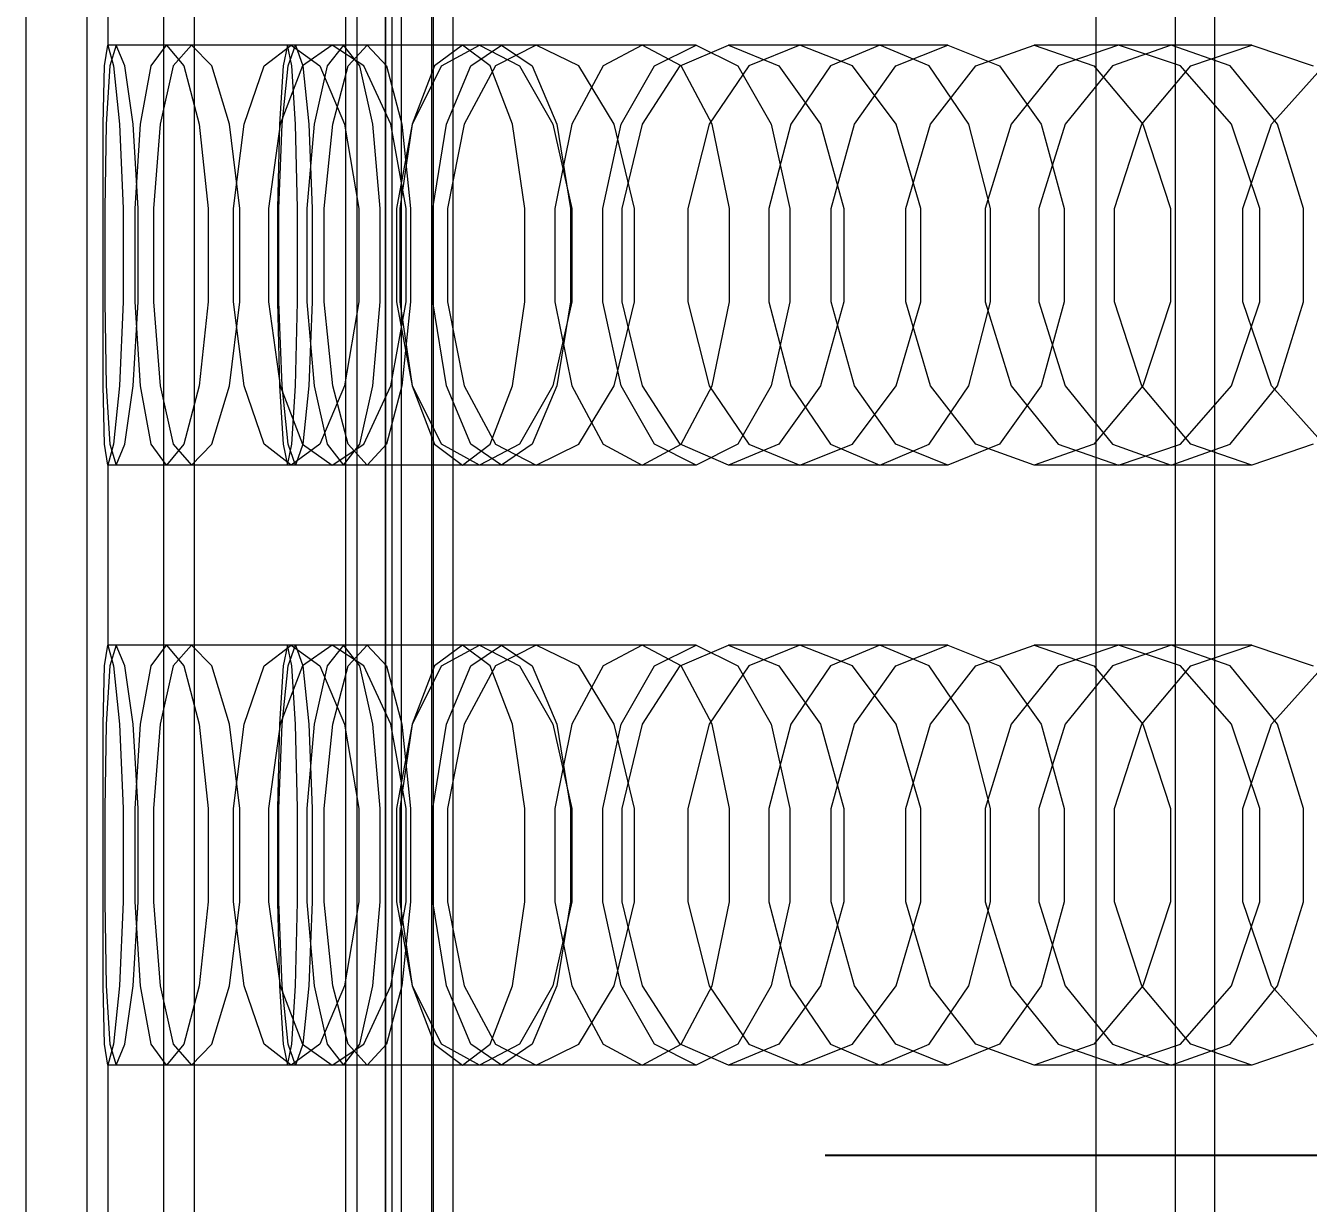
# Model space of a CAD drawing. Header units: millimetres. Extents: x -191664 to 191490, y -197311 to 10263.
# Drawn here: x 25728.2 to 25856.5, y -17984.8 to -17867.1 of the extents above; entities that cross this region are included whole.
import ezdxf

# ---------------------------------------------------------------- set-up
doc = ezdxf.new("R2010")
doc.units = ezdxf.units.MM
for name, color, linetype, lineweight in [('COTAS_USUARIO', 1, 'Continuous', 0), ('superior_briquetadora', 7, 'Continuous', 0), ('superior_C05', 7, 'Continuous', 0)]:
    doc.layers.add(name, color=color, linetype=linetype, lineweight=lineweight)
doc.dimstyles.new('PLANTA_100', dxfattribs={"dimtxt": 250, "dimasz": 150, "dimexe": 150, "dimexo": 80, "dimgap": 100, "dimtad": 1, "dimtih": 1, "dimtoh": 1, "dimdec": 1, "dimdsep": 46, "dimcen": 0.09, "dimclrd": 1, "dimclre": 1, "dimclrt": 1, "dimadec": 0, "dimazin": 0, "dimtfac": 1, "dimtdec": 4, "dimtofl": 0, "dimtmove": 0, "dimatfit": 3, "dimfxl": 1, "dimtolj": 1, "dimtzin": 0, "dimarcsym": 0})

# ---------------------------------------------------------------- blocks, each defined once
blk = doc.blocks.new('*D103')
at = {"layer": 'COTAS_USUARIO', "color": 1, "lineweight": -2, "transparency": 16777216}
for p, q in [((26928.19, -17830), (26928.19, -17680)), ((25808.19, -17980), (27078.19, -17980)), ((25808.19, -18000), (27078.19, -18000)), ((26928.19, -18150), (26928.19, -18300))]:
    blk.add_line(p, q, dxfattribs=at)
at = {"layer": 'COTAS_USUARIO', "color": 1, "transparency": 16777216}
for points in [[(26903.19, -17830), (26953.19, -17830), (26928.19, -17980)], [(26903.19, -18150), (26953.19, -18150), (26928.19, -18000)]]:
    blk.add_solid(points, dxfattribs=at)
at = {"layer": 'Defpoints', "color": 0, "transparency": 16777216}
for p in [(25728.19, -17980), (25728.19, -18000), (26928.19, -18000)]:
    blk.add_point(p, dxfattribs=at)

msp = doc.modelspace()

# ---------------------------------------------------------------- linework, layer by layer
at = {"layer": 'superior_briquetadora', "color": 254, "true_color": 0xd5dbd6}
for p, q in [((25728.19, -17800), (25728.19, -18160)), ((25734.31, -17800), (25734.31, -18160)), ((25764.83, -17800), (25764.83, -18160)), ((25770.96, -18160), (25770.96, -17800))]:
    msp.add_line(p, q, dxfattribs=at)
at = {"layer": 'superior_briquetadora', "color": 250, "true_color": 0x30373b}
for p, q in [((25741.98, -17800), (25741.98, -18160)), ((25761.32, -17800), (25761.32, -18160)), ((25768.98, -18160), (25768.98, -17800))]:
    msp.add_line(p, q, dxfattribs=at)
at = {"layer": 'superior_briquetadora', "color": 252, "true_color": 0x77858c}
for p, q in [((25745.04, -17800), (25745.04, -18160)), ((25765.76, -17800), (25765.76, -18160)), ((25768.83, -18160), (25768.83, -17800))]:
    msp.add_line(p, q, dxfattribs=at)
at = {"layer": 'superior_briquetadora', "color": 8, "true_color": 0x6f7d84}
for p, q in [((25760.19, -17800), (25760.19, -18160)), ((25764.19, -18160), (25764.19, -17800)), ((25843.19, -17800), (25843.19, -18160)), ((25847.19, -18160), (25847.19, -17800))]:
    msp.add_line(p, q, dxfattribs=at)
at = {"layer": 'superior_briquetadora', "color": 9, "true_color": 0xb9c3c2}
for p, q in [((25835.29, -18160), (25835.29, -17800)), ((25736.41, -17851), (25736.41, -17869)), ((25736.07, -17871.08), (25736.41, -17869)), ((25754.39, -17869), (25736.41, -17869)), ((25736.41, -17869), (25736.96, -17871.08)), ((25737.25, -17869), (25736.61, -17871.08)), ((25755.19, -17869), (25737.25, -17869)), ((25738.1, -17871.08), (25737.25, -17869)), ((25740.75, -17871.08), (25742.27, -17869)), ((25759.98, -17869), (25742.27, -17869)), ((25742.27, -17869), (25744.01, -17871.08)), ((25744.78, -17869), (25742.96, -17871.08)), ((25762.37, -17869), (25744.78, -17869)), ((25746.8, -17871.08), (25744.78, -17869)), ((25752.05, -17871.08), (25754.74, -17869)), ((25754.39, -17869), (25753.94, -17871.08)), ((25754.83, -17871.08), (25754.39, -17869)), ((25754.44, -17871.08), (25755.19, -17869)), ((25771.88, -17869), (25754.74, -17869)), ((25754.74, -17869), (25757.63, -17871.08)), ((25755.19, -17869), (25755.93, -17871.08)), ((25758.87, -17869), (25755.9, -17871.08)), ((25759.98, -17869), (25758.35, -17871.08)), ((25775.81, -17869), (25758.87, -17869)), ((25762.04, -17871.08), (25758.87, -17869)), ((25761.61, -17871.08), (25759.98, -17869)), ((25760.45, -17871.08), (25762.37, -17869)), ((25762.37, -17869), (25764.29, -17871.08)), ((25771.88, -17869), (25769.09, -17871.08)), ((25769.8, -17871.08), (25773.6, -17869)), ((25774.66, -17871.08), (25771.88, -17869)), ((25772.74, -17871.08), (25775.81, -17869)), ((25789.87, -17869), (25773.6, -17869)), ((25773.6, -17869), (25777.59, -17871.08)), ((25779.27, -17869), (25775.2, -17871.08)), ((25775.81, -17869), (25778.88, -17871.08)), ((25795.29, -17869), (25779.27, -17869)), ((25783.53, -17871.08), (25779.27, -17869)), ((25789.87, -17869), (25785.97, -17871.08)), ((25793.76, -17871.08), (25789.87, -17869)), ((25791.12, -17871.08), (25795.29, -17869)), ((25793.67, -17871.08), (25798.52, -17869)), ((25795.29, -17869), (25799.45, -17871.08)), ((25813.65, -17869), (25798.52, -17869)), ((25798.52, -17869), (25803.55, -17871.08)), ((25805.65, -17869), (25800.55, -17871.08)), ((25820.45, -17869), (25805.65, -17869)), ((25810.92, -17871.08), (25805.65, -17869)), ((25813.65, -17869), (25808.71, -17871.08)), ((25818.59, -17871.08), (25813.65, -17869)), ((25815.27, -17871.08), (25820.45, -17869)), ((25820.45, -17869), (25825.64, -17871.08)), ((25823.27, -17871.08), (25829.09, -17869)), ((25842.81, -17869), (25829.09, -17869)), ((25829.09, -17869), (25835.06, -17871.08)), ((25837.55, -17869), (25831.51, -17871.08)), ((25842.81, -17869), (25836.92, -17871.08)), ((25850.89, -17869), (25837.55, -17869)), ((25843.75, -17871.08), (25837.55, -17869)), ((25848.71, -17871.08), (25842.81, -17869)), ((25844.77, -17871.08), (25850.89, -17869)), ((25850.89, -17869), (25857, -17871.08)), ((25735.95, -17876.91), (25736.07, -17871.08)), ((25736.61, -17871.08), (25736.25, -17876.91)), ((25736.96, -17871.08), (25737.56, -17876.91)), ((25738.93, -17876.91), (25738.1, -17871.08)), ((25739.67, -17876.91), (25740.75, -17871.08)), ((25742.96, -17871.08), (25741.65, -17876.91)), ((25744.01, -17871.08), (25745.55, -17876.91)), ((25748.58, -17876.91), (25746.8, -17871.08)), ((25750.04, -17876.91), (25752.05, -17871.08)), ((25753.94, -17871.08), (25753.58, -17876.91)), ((25755.9, -17871.08), (25753.66, -17876.91)), ((25753.85, -17876.91), (25754.44, -17871.08)), ((25755.19, -17876.91), (25754.83, -17871.08)), ((25755.93, -17871.08), (25756.53, -17876.91)), ((25758.35, -17871.08), (25757.04, -17876.91)), ((25757.63, -17871.08), (25760.09, -17876.91)), ((25758.91, -17876.91), (25760.45, -17871.08)), ((25762.92, -17876.91), (25761.61, -17871.08)), ((25764.72, -17876.91), (25762.04, -17871.08)), ((25764.29, -17871.08), (25765.84, -17876.91)), ((25769.09, -17871.08), (25766.85, -17876.91)), ((25766.89, -17876.91), (25769.8, -17871.08)), ((25770.28, -17876.91), (25772.74, -17871.08)), ((25775.2, -17871.08), (25772.08, -17876.91)), ((25776.9, -17876.91), (25774.66, -17871.08)), ((25777.59, -17871.08), (25780.93, -17876.91)), ((25778.88, -17871.08), (25781.34, -17876.91)), ((25785.97, -17871.08), (25782.85, -17876.91)), ((25787.08, -17876.91), (25783.53, -17871.08)), ((25787.78, -17876.91), (25791.12, -17871.08)), ((25789.91, -17876.91), (25793.67, -17871.08)), ((25796.89, -17876.91), (25793.76, -17871.08)), ((25800.55, -17871.08), (25796.59, -17876.91)), ((25799.45, -17871.08), (25802.79, -17876.91)), ((25803.55, -17871.08), (25807.71, -17876.91)), ((25808.71, -17871.08), (25804.75, -17876.91)), ((25815.28, -17876.91), (25810.92, -17871.08)), ((25811.11, -17876.91), (25815.27, -17871.08)), ((25822.55, -17876.91), (25818.59, -17871.08)), ((25818.73, -17876.91), (25823.27, -17871.08)), ((25825.64, -17871.08), (25829.8, -17876.91)), ((25831.51, -17871.08), (25826.78, -17876.91)), ((25836.92, -17871.08), (25832.19, -17876.91)), ((25835.06, -17871.08), (25839.97, -17876.91)), ((25839.86, -17876.91), (25844.77, -17871.08)), ((25848.83, -17876.91), (25843.75, -17871.08)), ((25853.43, -17876.91), (25848.71, -17871.08)), ((25852.83, -17876.91), (25858.09, -17871.08)), ((25735.94, -17885.33), (25735.95, -17876.91)), ((25736.25, -17876.91), (25736.11, -17885.33)), ((25737.56, -17876.91), (25737.95, -17885.33)), ((25739.45, -17885.33), (25738.93, -17876.91)), ((25739.13, -17885.33), (25739.67, -17876.91)), ((25741.65, -17876.91), (25740.98, -17885.33)), ((25745.55, -17876.91), (25746.46, -17885.33)), ((25749.62, -17885.33), (25748.58, -17876.91)), ((25748.99, -17885.33), (25750.04, -17876.91)), ((25753.66, -17876.91), (25752.47, -17885.33)), ((25753.58, -17876.91), (25753.38, -17885.33)), ((25753.52, -17885.33), (25753.85, -17876.91)), ((25755.39, -17885.33), (25755.19, -17876.91)), ((25757.04, -17876.91), (25756.32, -17885.33)), ((25756.53, -17876.91), (25756.86, -17885.33)), ((25758.05, -17885.33), (25758.91, -17876.91)), ((25760.09, -17876.91), (25761.51, -17885.33)), ((25763.65, -17885.33), (25762.92, -17876.91)), ((25766.27, -17885.33), (25764.72, -17876.91)), ((25765.33, -17885.33), (25766.89, -17876.91)), ((25766.85, -17876.91), (25765.61, -17885.33)), ((25765.84, -17876.91), (25766.69, -17885.33)), ((25768.92, -17885.33), (25770.28, -17876.91)), ((25772.08, -17876.91), (25770.4, -17885.33)), ((25778.14, -17885.33), (25776.9, -17876.91)), ((25780.93, -17876.91), (25782.83, -17885.33)), ((25782.85, -17876.91), (25781.12, -17885.33)), ((25781.34, -17876.91), (25782.71, -17885.33)), ((25785.93, -17885.33), (25787.78, -17876.91)), ((25789.1, -17885.33), (25787.08, -17876.91)), ((25787.88, -17885.33), (25789.91, -17876.91)), ((25796.59, -17876.91), (25794.44, -17885.33)), ((25798.62, -17885.33), (25796.89, -17876.91)), ((25804.75, -17876.91), (25802.55, -17885.33)), ((25802.79, -17876.91), (25804.64, -17885.33)), ((25807.71, -17876.91), (25810.06, -17885.33)), ((25808.8, -17885.33), (25811.11, -17876.91)), ((25817.74, -17885.33), (25815.28, -17876.91)), ((25816.25, -17885.33), (25818.73, -17876.91)), ((25824.74, -17885.33), (25822.55, -17876.91)), ((25826.78, -17876.91), (25824.2, -17885.33)), ((25832.19, -17876.91), (25829.57, -17885.33)), ((25829.8, -17876.91), (25832.1, -17885.33)), ((25837.14, -17885.33), (25839.86, -17876.91)), ((25839.97, -17876.91), (25842.74, -17885.33)), ((25851.69, -17885.33), (25848.83, -17876.91)), ((25849.96, -17885.33), (25852.83, -17876.91)), ((25856.06, -17885.33), (25853.43, -17876.91)), ((25735.94, -17894.67), (25735.94, -17885.33)), ((25736.11, -17885.33), (25736.11, -17894.67)), ((25737.95, -17885.33), (25737.95, -17894.67)), ((25739.13, -17894.67), (25739.13, -17885.33)), ((25739.45, -17894.67), (25739.45, -17885.33)), ((25740.98, -17885.33), (25740.98, -17894.67)), ((25746.46, -17885.33), (25746.46, -17894.67)), ((25748.99, -17894.67), (25748.99, -17885.33)), ((25749.62, -17894.67), (25749.62, -17885.33)), ((25752.47, -17885.33), (25752.47, -17894.67)), ((25753.38, -17885.33), (25753.38, -17894.67)), ((25753.52, -17894.67), (25753.52, -17885.33)), ((25755.39, -17894.67), (25755.39, -17885.33)), ((25756.32, -17885.33), (25756.32, -17894.67)), ((25756.86, -17885.33), (25756.86, -17894.67)), ((25758.05, -17894.67), (25758.05, -17885.33)), ((25761.51, -17885.33), (25761.51, -17894.67)), ((25763.65, -17894.67), (25763.65, -17885.33)), ((25765.33, -17894.67), (25765.33, -17885.33)), ((25765.61, -17885.33), (25765.61, -17894.67)), ((25766.27, -17894.67), (25766.27, -17885.33)), ((25766.69, -17885.33), (25766.69, -17894.67)), ((25768.92, -17894.67), (25768.92, -17885.33)), ((25770.4, -17885.33), (25770.4, -17894.67)), ((25778.14, -17894.67), (25778.14, -17885.33)), ((25781.12, -17885.33), (25781.12, -17894.67)), ((25782.71, -17885.33), (25782.71, -17894.67)), ((25782.83, -17885.33), (25782.83, -17894.67)), ((25785.93, -17894.67), (25785.93, -17885.33)), ((25787.88, -17894.67), (25787.88, -17885.33)), ((25789.1, -17894.67), (25789.1, -17885.33)), ((25794.44, -17885.33), (25794.44, -17894.67)), ((25798.62, -17894.67), (25798.62, -17885.33)), ((25802.55, -17885.33), (25802.55, -17894.67)), ((25804.64, -17885.33), (25804.64, -17894.67)), ((25808.8, -17894.67), (25808.8, -17885.33)), ((25810.06, -17885.33), (25810.06, -17894.67)), ((25816.25, -17894.67), (25816.25, -17885.33)), ((25817.74, -17894.67), (25817.74, -17885.33)), ((25824.2, -17885.33), (25824.2, -17894.67)), ((25824.74, -17894.67), (25824.74, -17885.33)), ((25829.57, -17885.33), (25829.57, -17894.67)), ((25832.1, -17885.33), (25832.1, -17894.67)), ((25837.14, -17894.67), (25837.14, -17885.33)), ((25842.74, -17885.33), (25842.74, -17894.67)), ((25849.96, -17894.67), (25849.96, -17885.33)), ((25851.69, -17894.67), (25851.69, -17885.33)), ((25856.06, -17894.67), (25856.06, -17885.33)), ((25735.95, -17903.09), (25735.94, -17894.67)), ((25736.11, -17894.67), (25736.25, -17903.09)), ((25737.95, -17894.67), (25737.56, -17903.09)), ((25738.93, -17903.09), (25739.45, -17894.67)), ((25739.67, -17903.09), (25739.13, -17894.67)), ((25740.98, -17894.67), (25741.65, -17903.09)), ((25746.46, -17894.67), (25745.55, -17903.09)), ((25748.58, -17903.09), (25749.62, -17894.67)), ((25750.04, -17903.09), (25748.99, -17894.67)), ((25752.47, -17894.67), (25753.66, -17903.09)), ((25753.38, -17894.67), (25753.58, -17903.09)), ((25753.85, -17903.09), (25753.52, -17894.67)), ((25755.19, -17903.09), (25755.39, -17894.67)), ((25756.32, -17894.67), (25757.04, -17903.09)), ((25756.86, -17894.67), (25756.53, -17903.09)), ((25758.91, -17903.09), (25758.05, -17894.67)), ((25761.51, -17894.67), (25760.09, -17903.09)), ((25762.92, -17903.09), (25763.65, -17894.67)), ((25764.72, -17903.09), (25766.27, -17894.67)), ((25766.89, -17903.09), (25765.33, -17894.67)), ((25765.61, -17894.67), (25766.85, -17903.09)), ((25766.69, -17894.67), (25765.84, -17903.09)), ((25770.28, -17903.09), (25768.92, -17894.67)), ((25770.4, -17894.67), (25772.08, -17903.09)), ((25776.9, -17903.09), (25778.14, -17894.67)), ((25782.83, -17894.67), (25780.93, -17903.09)), ((25781.12, -17894.67), (25782.85, -17903.09)), ((25782.71, -17894.67), (25781.34, -17903.09)), ((25787.78, -17903.09), (25785.93, -17894.67)), ((25787.08, -17903.09), (25789.1, -17894.67)), ((25789.91, -17903.09), (25787.88, -17894.67)), ((25794.44, -17894.67), (25796.59, -17903.09)), ((25796.89, -17903.09), (25798.62, -17894.67)), ((25802.55, -17894.67), (25804.75, -17903.09)), ((25804.64, -17894.67), (25802.79, -17903.09)), ((25810.06, -17894.67), (25807.71, -17903.09)), ((25811.11, -17903.09), (25808.8, -17894.67)), ((25815.28, -17903.09), (25817.74, -17894.67)), ((25818.73, -17903.09), (25816.25, -17894.67)), ((25822.55, -17903.09), (25824.74, -17894.67)), ((25824.2, -17894.67), (25826.78, -17903.09)), ((25829.57, -17894.67), (25832.19, -17903.09)), ((25832.1, -17894.67), (25829.8, -17903.09)), ((25839.86, -17903.09), (25837.14, -17894.67)), ((25842.74, -17894.67), (25839.97, -17903.09)), ((25848.83, -17903.09), (25851.69, -17894.67)), ((25852.83, -17903.09), (25849.96, -17894.67)), ((25853.43, -17903.09), (25856.06, -17894.67)), ((25736.07, -17908.92), (25735.95, -17903.09)), ((25736.25, -17903.09), (25736.61, -17908.92)), ((25737.56, -17903.09), (25736.96, -17908.92)), ((25738.1, -17908.92), (25738.93, -17903.09)), ((25740.75, -17908.92), (25739.67, -17903.09)), ((25741.65, -17903.09), (25742.96, -17908.92)), ((25745.55, -17903.09), (25744.01, -17908.92)), ((25746.8, -17908.92), (25748.58, -17903.09)), ((25752.05, -17908.92), (25750.04, -17903.09)), ((25753.58, -17903.09), (25753.94, -17908.92)), ((25753.66, -17903.09), (25755.9, -17908.92)), ((25754.44, -17908.92), (25753.85, -17903.09)), ((25754.83, -17908.92), (25755.19, -17903.09)), ((25756.53, -17903.09), (25755.93, -17908.92)), ((25757.04, -17903.09), (25758.35, -17908.92)), ((25760.09, -17903.09), (25757.63, -17908.92)), ((25760.45, -17908.92), (25758.91, -17903.09)), ((25761.61, -17908.92), (25762.92, -17903.09)), ((25762.04, -17908.92), (25764.72, -17903.09)), ((25765.84, -17903.09), (25764.29, -17908.92)), ((25766.85, -17903.09), (25769.09, -17908.92)), ((25769.8, -17908.92), (25766.89, -17903.09)), ((25772.74, -17908.92), (25770.28, -17903.09)), ((25772.08, -17903.09), (25775.2, -17908.92)), ((25774.66, -17908.92), (25776.9, -17903.09)), ((25780.93, -17903.09), (25777.59, -17908.92)), ((25781.34, -17903.09), (25778.88, -17908.92)), ((25782.85, -17903.09), (25785.97, -17908.92)), ((25783.53, -17908.92), (25787.08, -17903.09)), ((25791.12, -17908.92), (25787.78, -17903.09)), ((25793.67, -17908.92), (25789.91, -17903.09)), ((25793.76, -17908.92), (25796.89, -17903.09)), ((25796.59, -17903.09), (25800.55, -17908.92)), ((25802.79, -17903.09), (25799.45, -17908.92)), ((25807.71, -17903.09), (25803.55, -17908.92)), ((25804.75, -17903.09), (25808.71, -17908.92)), ((25810.92, -17908.92), (25815.28, -17903.09)), ((25815.27, -17908.92), (25811.11, -17903.09)), ((25818.59, -17908.92), (25822.55, -17903.09)), ((25823.27, -17908.92), (25818.73, -17903.09)), ((25829.8, -17903.09), (25825.64, -17908.92)), ((25826.78, -17903.09), (25831.51, -17908.92)), ((25832.19, -17903.09), (25836.92, -17908.92)), ((25839.97, -17903.09), (25835.06, -17908.92)), ((25844.77, -17908.92), (25839.86, -17903.09)), ((25843.75, -17908.92), (25848.83, -17903.09)), ((25848.71, -17908.92), (25853.43, -17903.09)), ((25858.09, -17908.92), (25852.83, -17903.09)), ((25736.41, -17911), (25736.07, -17908.92)), ((25736.96, -17908.92), (25736.41, -17911)), ((25736.61, -17908.92), (25737.25, -17911)), ((25737.25, -17911), (25738.1, -17908.92)), ((25742.27, -17911), (25740.75, -17908.92)), ((25744.01, -17908.92), (25742.27, -17911)), ((25742.96, -17908.92), (25744.78, -17911)), ((25744.78, -17911), (25746.8, -17908.92)), ((25754.74, -17911), (25752.05, -17908.92)), ((25753.94, -17908.92), (25754.39, -17911)), ((25754.39, -17911), (25754.83, -17908.92)), ((25755.19, -17911), (25754.44, -17908.92)), ((25757.63, -17908.92), (25754.74, -17911)), ((25755.93, -17908.92), (25755.19, -17911)), ((25755.9, -17908.92), (25758.87, -17911)), ((25758.35, -17908.92), (25759.98, -17911)), ((25758.87, -17911), (25762.04, -17908.92)), ((25759.98, -17911), (25761.61, -17908.92)), ((25762.37, -17911), (25760.45, -17908.92)), ((25764.29, -17908.92), (25762.37, -17911)), ((25769.09, -17908.92), (25771.88, -17911)), ((25773.6, -17911), (25769.8, -17908.92)), ((25771.88, -17911), (25774.66, -17908.92)), ((25775.81, -17911), (25772.74, -17908.92)), ((25777.59, -17908.92), (25773.6, -17911)), ((25775.2, -17908.92), (25779.27, -17911)), ((25778.88, -17908.92), (25775.81, -17911)), ((25779.27, -17911), (25783.53, -17908.92)), ((25785.97, -17908.92), (25789.87, -17911)), ((25789.87, -17911), (25793.76, -17908.92)), ((25795.29, -17911), (25791.12, -17908.92)), ((25798.52, -17911), (25793.67, -17908.92)), ((25799.45, -17908.92), (25795.29, -17911)), ((25803.55, -17908.92), (25798.52, -17911)), ((25800.55, -17908.92), (25805.65, -17911)), ((25805.65, -17911), (25810.92, -17908.92)), ((25808.71, -17908.92), (25813.65, -17911)), ((25813.65, -17911), (25818.59, -17908.92)), ((25820.45, -17911), (25815.27, -17908.92)), ((25825.64, -17908.92), (25820.45, -17911)), ((25829.09, -17911), (25823.27, -17908.92)), ((25835.06, -17908.92), (25829.09, -17911)), ((25831.51, -17908.92), (25837.55, -17911)), ((25836.92, -17908.92), (25842.81, -17911)), ((25837.55, -17911), (25843.75, -17908.92)), ((25842.81, -17911), (25848.71, -17908.92)), ((25850.89, -17911), (25844.77, -17908.92)), ((25857, -17908.92), (25850.89, -17911)), ((25754.39, -17911), (25736.41, -17911)), ((25736.41, -17911), (25736.41, -17929)), ((25755.19, -17911), (25737.25, -17911)), ((25759.98, -17911), (25742.27, -17911)), ((25762.37, -17911), (25744.78, -17911)), ((25771.88, -17911), (25754.74, -17911)), ((25775.81, -17911), (25758.87, -17911)), ((25789.87, -17911), (25773.6, -17911)), ((25795.29, -17911), (25779.27, -17911)), ((25813.65, -17911), (25798.52, -17911)), ((25820.45, -17911), (25805.65, -17911)), ((25842.81, -17911), (25829.09, -17911)), ((25850.89, -17911), (25837.55, -17911)), ((25736.07, -17931.08), (25736.41, -17929)), ((25754.39, -17929), (25736.41, -17929)), ((25736.41, -17929), (25736.96, -17931.08)), ((25737.25, -17929), (25736.61, -17931.08)), ((25755.19, -17929), (25737.25, -17929)), ((25738.1, -17931.08), (25737.25, -17929)), ((25740.75, -17931.08), (25742.27, -17929)), ((25759.98, -17929), (25742.27, -17929)), ((25742.27, -17929), (25744.01, -17931.08)), ((25744.78, -17929), (25742.96, -17931.08)), ((25762.37, -17929), (25744.78, -17929)), ((25746.8, -17931.08), (25744.78, -17929)), ((25752.05, -17931.08), (25754.74, -17929)), ((25754.39, -17929), (25753.94, -17931.08)), ((25754.83, -17931.08), (25754.39, -17929)), ((25754.44, -17931.08), (25755.19, -17929)), ((25771.88, -17929), (25754.74, -17929)), ((25754.74, -17929), (25757.63, -17931.08)), ((25755.19, -17929), (25755.93, -17931.08)), ((25758.87, -17929), (25755.9, -17931.08)), ((25759.98, -17929), (25758.35, -17931.08)), ((25775.81, -17929), (25758.87, -17929)), ((25762.04, -17931.08), (25758.87, -17929)), ((25761.61, -17931.08), (25759.98, -17929)), ((25760.45, -17931.08), (25762.37, -17929)), ((25762.37, -17929), (25764.29, -17931.08)), ((25771.88, -17929), (25769.09, -17931.08)), ((25769.8, -17931.08), (25773.6, -17929)), ((25774.66, -17931.08), (25771.88, -17929)), ((25772.74, -17931.08), (25775.81, -17929)), ((25789.87, -17929), (25773.6, -17929)), ((25773.6, -17929), (25777.59, -17931.08)), ((25779.27, -17929), (25775.2, -17931.08)), ((25775.81, -17929), (25778.88, -17931.08)), ((25795.29, -17929), (25779.27, -17929)), ((25783.53, -17931.08), (25779.27, -17929)), ((25789.87, -17929), (25785.97, -17931.08)), ((25793.76, -17931.08), (25789.87, -17929)), ((25791.12, -17931.08), (25795.29, -17929)), ((25793.67, -17931.08), (25798.52, -17929)), ((25795.29, -17929), (25799.45, -17931.08)), ((25813.65, -17929), (25798.52, -17929)), ((25798.52, -17929), (25803.55, -17931.08)), ((25805.65, -17929), (25800.55, -17931.08)), ((25820.45, -17929), (25805.65, -17929)), ((25810.92, -17931.08), (25805.65, -17929)), ((25813.65, -17929), (25808.71, -17931.08)), ((25818.59, -17931.08), (25813.65, -17929)), ((25815.27, -17931.08), (25820.45, -17929)), ((25820.45, -17929), (25825.64, -17931.08)), ((25823.27, -17931.08), (25829.09, -17929)), ((25842.81, -17929), (25829.09, -17929)), ((25829.09, -17929), (25835.06, -17931.08)), ((25837.55, -17929), (25831.51, -17931.08)), ((25842.81, -17929), (25836.92, -17931.08)), ((25850.89, -17929), (25837.55, -17929)), ((25843.75, -17931.08), (25837.55, -17929)), ((25848.71, -17931.08), (25842.81, -17929)), ((25844.77, -17931.08), (25850.89, -17929)), ((25850.89, -17929), (25857, -17931.08)), ((25735.95, -17936.91), (25736.07, -17931.08)), ((25736.61, -17931.08), (25736.25, -17936.91)), ((25736.96, -17931.08), (25737.56, -17936.91)), ((25738.93, -17936.91), (25738.1, -17931.08)), ((25739.67, -17936.91), (25740.75, -17931.08)), ((25742.96, -17931.08), (25741.65, -17936.91)), ((25744.01, -17931.08), (25745.55, -17936.91)), ((25748.58, -17936.91), (25746.8, -17931.08)), ((25750.04, -17936.91), (25752.05, -17931.08)), ((25753.94, -17931.08), (25753.58, -17936.91)), ((25755.9, -17931.08), (25753.66, -17936.91)), ((25753.85, -17936.91), (25754.44, -17931.08)), ((25755.19, -17936.91), (25754.83, -17931.08)), ((25755.93, -17931.08), (25756.53, -17936.91)), ((25758.35, -17931.08), (25757.04, -17936.91)), ((25757.63, -17931.08), (25760.09, -17936.91)), ((25758.91, -17936.91), (25760.45, -17931.08)), ((25762.92, -17936.91), (25761.61, -17931.08)), ((25764.72, -17936.91), (25762.04, -17931.08)), ((25764.29, -17931.08), (25765.84, -17936.91)), ((25769.09, -17931.08), (25766.85, -17936.91)), ((25766.89, -17936.91), (25769.8, -17931.08)), ((25770.28, -17936.91), (25772.74, -17931.08)), ((25775.2, -17931.08), (25772.08, -17936.91)), ((25776.9, -17936.91), (25774.66, -17931.08)), ((25777.59, -17931.08), (25780.93, -17936.91)), ((25778.88, -17931.08), (25781.34, -17936.91)), ((25785.97, -17931.08), (25782.85, -17936.91)), ((25787.08, -17936.91), (25783.53, -17931.08)), ((25787.78, -17936.91), (25791.12, -17931.08)), ((25789.91, -17936.91), (25793.67, -17931.08)), ((25796.89, -17936.91), (25793.76, -17931.08)), ((25800.55, -17931.08), (25796.59, -17936.91)), ((25799.45, -17931.08), (25802.79, -17936.91)), ((25803.55, -17931.08), (25807.71, -17936.91)), ((25808.71, -17931.08), (25804.75, -17936.91)), ((25815.28, -17936.91), (25810.92, -17931.08)), ((25811.11, -17936.91), (25815.27, -17931.08)), ((25822.55, -17936.91), (25818.59, -17931.08)), ((25818.73, -17936.91), (25823.27, -17931.08)), ((25825.64, -17931.08), (25829.8, -17936.91)), ((25831.51, -17931.08), (25826.78, -17936.91)), ((25836.92, -17931.08), (25832.19, -17936.91)), ((25835.06, -17931.08), (25839.97, -17936.91)), ((25839.86, -17936.91), (25844.77, -17931.08)), ((25848.83, -17936.91), (25843.75, -17931.08)), ((25853.43, -17936.91), (25848.71, -17931.08)), ((25852.83, -17936.91), (25858.09, -17931.08)), ((25735.94, -17945.33), (25735.95, -17936.91)), ((25736.25, -17936.91), (25736.11, -17945.33)), ((25737.56, -17936.91), (25737.95, -17945.33)), ((25739.45, -17945.33), (25738.93, -17936.91)), ((25739.13, -17945.33), (25739.67, -17936.91)), ((25741.65, -17936.91), (25740.98, -17945.33)), ((25745.55, -17936.91), (25746.46, -17945.33)), ((25749.62, -17945.33), (25748.58, -17936.91)), ((25748.99, -17945.33), (25750.04, -17936.91)), ((25753.66, -17936.91), (25752.47, -17945.33)), ((25753.58, -17936.91), (25753.38, -17945.33)), ((25753.52, -17945.33), (25753.85, -17936.91)), ((25755.39, -17945.33), (25755.19, -17936.91)), ((25757.04, -17936.91), (25756.32, -17945.33)), ((25756.53, -17936.91), (25756.86, -17945.33)), ((25758.05, -17945.33), (25758.91, -17936.91)), ((25760.09, -17936.91), (25761.51, -17945.33)), ((25763.65, -17945.33), (25762.92, -17936.91)), ((25766.27, -17945.33), (25764.72, -17936.91)), ((25765.33, -17945.33), (25766.89, -17936.91)), ((25766.85, -17936.91), (25765.61, -17945.33)), ((25765.84, -17936.91), (25766.69, -17945.33)), ((25768.92, -17945.33), (25770.28, -17936.91)), ((25772.08, -17936.91), (25770.4, -17945.33)), ((25778.14, -17945.33), (25776.9, -17936.91)), ((25780.93, -17936.91), (25782.83, -17945.33)), ((25782.85, -17936.91), (25781.12, -17945.33)), ((25781.34, -17936.91), (25782.71, -17945.33)), ((25785.93, -17945.33), (25787.78, -17936.91)), ((25789.1, -17945.33), (25787.08, -17936.91)), ((25787.88, -17945.33), (25789.91, -17936.91)), ((25796.59, -17936.91), (25794.44, -17945.33)), ((25798.62, -17945.33), (25796.89, -17936.91)), ((25804.75, -17936.91), (25802.55, -17945.33)), ((25802.79, -17936.91), (25804.64, -17945.33)), ((25807.71, -17936.91), (25810.06, -17945.33)), ((25808.8, -17945.33), (25811.11, -17936.91)), ((25817.74, -17945.33), (25815.28, -17936.91)), ((25816.25, -17945.33), (25818.73, -17936.91)), ((25824.74, -17945.33), (25822.55, -17936.91)), ((25826.78, -17936.91), (25824.2, -17945.33)), ((25832.19, -17936.91), (25829.57, -17945.33)), ((25829.8, -17936.91), (25832.1, -17945.33)), ((25837.14, -17945.33), (25839.86, -17936.91)), ((25839.97, -17936.91), (25842.74, -17945.33)), ((25851.69, -17945.33), (25848.83, -17936.91)), ((25849.96, -17945.33), (25852.83, -17936.91)), ((25856.06, -17945.33), (25853.43, -17936.91)), ((25735.94, -17954.67), (25735.94, -17945.33)), ((25736.11, -17945.33), (25736.11, -17954.67)), ((25737.95, -17945.33), (25737.95, -17954.67)), ((25739.13, -17954.67), (25739.13, -17945.33)), ((25739.45, -17954.67), (25739.45, -17945.33)), ((25740.98, -17945.33), (25740.98, -17954.67)), ((25746.46, -17945.33), (25746.46, -17954.67)), ((25748.99, -17954.67), (25748.99, -17945.33)), ((25749.62, -17954.67), (25749.62, -17945.33)), ((25752.47, -17945.33), (25752.47, -17954.67)), ((25753.38, -17945.33), (25753.38, -17954.67)), ((25753.52, -17954.67), (25753.52, -17945.33)), ((25755.39, -17954.67), (25755.39, -17945.33)), ((25756.32, -17945.33), (25756.32, -17954.67)), ((25756.86, -17945.33), (25756.86, -17954.67)), ((25758.05, -17954.67), (25758.05, -17945.33)), ((25761.51, -17945.33), (25761.51, -17954.67)), ((25763.65, -17954.67), (25763.65, -17945.33)), ((25765.33, -17954.67), (25765.33, -17945.33)), ((25765.61, -17945.33), (25765.61, -17954.67)), ((25766.27, -17954.67), (25766.27, -17945.33)), ((25766.69, -17945.33), (25766.69, -17954.67)), ((25768.92, -17954.67), (25768.92, -17945.33)), ((25770.4, -17945.33), (25770.4, -17954.67)), ((25778.14, -17954.67), (25778.14, -17945.33)), ((25781.12, -17945.33), (25781.12, -17954.67)), ((25782.71, -17945.33), (25782.71, -17954.67)), ((25782.83, -17945.33), (25782.83, -17954.67)), ((25785.93, -17954.67), (25785.93, -17945.33)), ((25787.88, -17954.67), (25787.88, -17945.33)), ((25789.1, -17954.67), (25789.1, -17945.33)), ((25794.44, -17945.33), (25794.44, -17954.67)), ((25798.62, -17954.67), (25798.62, -17945.33)), ((25802.55, -17945.33), (25802.55, -17954.67)), ((25804.64, -17945.33), (25804.64, -17954.67)), ((25808.8, -17954.67), (25808.8, -17945.33)), ((25810.06, -17945.33), (25810.06, -17954.67)), ((25816.25, -17954.67), (25816.25, -17945.33)), ((25817.74, -17954.67), (25817.74, -17945.33)), ((25824.2, -17945.33), (25824.2, -17954.67)), ((25824.74, -17954.67), (25824.74, -17945.33)), ((25829.57, -17945.33), (25829.57, -17954.67)), ((25832.1, -17945.33), (25832.1, -17954.67)), ((25837.14, -17954.67), (25837.14, -17945.33)), ((25842.74, -17945.33), (25842.74, -17954.67)), ((25849.96, -17954.67), (25849.96, -17945.33)), ((25851.69, -17954.67), (25851.69, -17945.33)), ((25856.06, -17954.67), (25856.06, -17945.33)), ((25735.95, -17963.09), (25735.94, -17954.67)), ((25736.11, -17954.67), (25736.25, -17963.09)), ((25737.95, -17954.67), (25737.56, -17963.09)), ((25738.93, -17963.09), (25739.45, -17954.67)), ((25739.67, -17963.09), (25739.13, -17954.67)), ((25740.98, -17954.67), (25741.65, -17963.09)), ((25746.46, -17954.67), (25745.55, -17963.09)), ((25748.58, -17963.09), (25749.62, -17954.67)), ((25750.04, -17963.09), (25748.99, -17954.67)), ((25752.47, -17954.67), (25753.66, -17963.09)), ((25753.38, -17954.67), (25753.58, -17963.09)), ((25753.85, -17963.09), (25753.52, -17954.67)), ((25755.19, -17963.09), (25755.39, -17954.67)), ((25756.32, -17954.67), (25757.04, -17963.09)), ((25756.86, -17954.67), (25756.53, -17963.09)), ((25758.91, -17963.09), (25758.05, -17954.67)), ((25761.51, -17954.67), (25760.09, -17963.09)), ((25762.92, -17963.09), (25763.65, -17954.67)), ((25764.72, -17963.09), (25766.27, -17954.67)), ((25766.89, -17963.09), (25765.33, -17954.67)), ((25765.61, -17954.67), (25766.85, -17963.09)), ((25766.69, -17954.67), (25765.84, -17963.09)), ((25770.28, -17963.09), (25768.92, -17954.67)), ((25770.4, -17954.67), (25772.08, -17963.09)), ((25776.9, -17963.09), (25778.14, -17954.67)), ((25782.83, -17954.67), (25780.93, -17963.09)), ((25781.12, -17954.67), (25782.85, -17963.09)), ((25782.71, -17954.67), (25781.34, -17963.09)), ((25787.78, -17963.09), (25785.93, -17954.67)), ((25787.08, -17963.09), (25789.1, -17954.67)), ((25789.91, -17963.09), (25787.88, -17954.67)), ((25794.44, -17954.67), (25796.59, -17963.09)), ((25796.89, -17963.09), (25798.62, -17954.67)), ((25802.55, -17954.67), (25804.75, -17963.09)), ((25804.64, -17954.67), (25802.79, -17963.09)), ((25810.06, -17954.67), (25807.71, -17963.09)), ((25811.11, -17963.09), (25808.8, -17954.67)), ((25815.28, -17963.09), (25817.74, -17954.67)), ((25818.73, -17963.09), (25816.25, -17954.67)), ((25822.55, -17963.09), (25824.74, -17954.67)), ((25824.2, -17954.67), (25826.78, -17963.09)), ((25829.57, -17954.67), (25832.19, -17963.09)), ((25832.1, -17954.67), (25829.8, -17963.09)), ((25839.86, -17963.09), (25837.14, -17954.67)), ((25842.74, -17954.67), (25839.97, -17963.09)), ((25848.83, -17963.09), (25851.69, -17954.67)), ((25852.83, -17963.09), (25849.96, -17954.67)), ((25853.43, -17963.09), (25856.06, -17954.67)), ((25736.07, -17968.92), (25735.95, -17963.09)), ((25736.25, -17963.09), (25736.61, -17968.92)), ((25737.56, -17963.09), (25736.96, -17968.92)), ((25738.1, -17968.92), (25738.93, -17963.09)), ((25740.75, -17968.92), (25739.67, -17963.09)), ((25741.65, -17963.09), (25742.96, -17968.92)), ((25745.55, -17963.09), (25744.01, -17968.92)), ((25746.8, -17968.92), (25748.58, -17963.09)), ((25752.05, -17968.92), (25750.04, -17963.09)), ((25753.58, -17963.09), (25753.94, -17968.92)), ((25753.66, -17963.09), (25755.9, -17968.92)), ((25754.44, -17968.92), (25753.85, -17963.09)), ((25754.83, -17968.92), (25755.19, -17963.09)), ((25756.53, -17963.09), (25755.93, -17968.92)), ((25757.04, -17963.09), (25758.35, -17968.92)), ((25760.09, -17963.09), (25757.63, -17968.92)), ((25760.45, -17968.92), (25758.91, -17963.09)), ((25761.61, -17968.92), (25762.92, -17963.09)), ((25762.04, -17968.92), (25764.72, -17963.09)), ((25765.84, -17963.09), (25764.29, -17968.92)), ((25766.85, -17963.09), (25769.09, -17968.92)), ((25769.8, -17968.92), (25766.89, -17963.09)), ((25772.74, -17968.92), (25770.28, -17963.09)), ((25772.08, -17963.09), (25775.2, -17968.92)), ((25774.66, -17968.92), (25776.9, -17963.09)), ((25780.93, -17963.09), (25777.59, -17968.92)), ((25781.34, -17963.09), (25778.88, -17968.92)), ((25782.85, -17963.09), (25785.97, -17968.92)), ((25783.53, -17968.92), (25787.08, -17963.09)), ((25791.12, -17968.92), (25787.78, -17963.09)), ((25793.67, -17968.92), (25789.91, -17963.09)), ((25793.76, -17968.92), (25796.89, -17963.09)), ((25796.59, -17963.09), (25800.55, -17968.92)), ((25802.79, -17963.09), (25799.45, -17968.92)), ((25807.71, -17963.09), (25803.55, -17968.92)), ((25804.75, -17963.09), (25808.71, -17968.92)), ((25810.92, -17968.92), (25815.28, -17963.09)), ((25815.27, -17968.92), (25811.11, -17963.09)), ((25818.59, -17968.92), (25822.55, -17963.09)), ((25823.27, -17968.92), (25818.73, -17963.09)), ((25829.8, -17963.09), (25825.64, -17968.92)), ((25826.78, -17963.09), (25831.51, -17968.92)), ((25832.19, -17963.09), (25836.92, -17968.92)), ((25839.97, -17963.09), (25835.06, -17968.92)), ((25844.77, -17968.92), (25839.86, -17963.09)), ((25843.75, -17968.92), (25848.83, -17963.09)), ((25848.71, -17968.92), (25853.43, -17963.09)), ((25858.09, -17968.92), (25852.83, -17963.09)), ((25736.41, -17971), (25736.07, -17968.92)), ((25736.96, -17968.92), (25736.41, -17971)), ((25736.61, -17968.92), (25737.25, -17971)), ((25737.25, -17971), (25738.1, -17968.92)), ((25742.27, -17971), (25740.75, -17968.92)), ((25744.01, -17968.92), (25742.27, -17971)), ((25742.96, -17968.92), (25744.78, -17971)), ((25744.78, -17971), (25746.8, -17968.92)), ((25754.74, -17971), (25752.05, -17968.92)), ((25753.94, -17968.92), (25754.39, -17971)), ((25754.39, -17971), (25754.83, -17968.92)), ((25755.19, -17971), (25754.44, -17968.92)), ((25757.63, -17968.92), (25754.74, -17971)), ((25755.93, -17968.92), (25755.19, -17971)), ((25755.9, -17968.92), (25758.87, -17971)), ((25758.35, -17968.92), (25759.98, -17971)), ((25758.87, -17971), (25762.04, -17968.92)), ((25759.98, -17971), (25761.61, -17968.92)), ((25762.37, -17971), (25760.45, -17968.92)), ((25764.29, -17968.92), (25762.37, -17971)), ((25769.09, -17968.92), (25771.88, -17971)), ((25773.6, -17971), (25769.8, -17968.92)), ((25771.88, -17971), (25774.66, -17968.92)), ((25775.81, -17971), (25772.74, -17968.92)), ((25777.59, -17968.92), (25773.6, -17971)), ((25775.2, -17968.92), (25779.27, -17971)), ((25778.88, -17968.92), (25775.81, -17971)), ((25779.27, -17971), (25783.53, -17968.92)), ((25785.97, -17968.92), (25789.87, -17971)), ((25789.87, -17971), (25793.76, -17968.92)), ((25795.29, -17971), (25791.12, -17968.92)), ((25798.52, -17971), (25793.67, -17968.92)), ((25799.45, -17968.92), (25795.29, -17971)), ((25803.55, -17968.92), (25798.52, -17971)), ((25800.55, -17968.92), (25805.65, -17971)), ((25805.65, -17971), (25810.92, -17968.92)), ((25808.71, -17968.92), (25813.65, -17971)), ((25813.65, -17971), (25818.59, -17968.92)), ((25820.45, -17971), (25815.27, -17968.92)), ((25825.64, -17968.92), (25820.45, -17971)), ((25829.09, -17971), (25823.27, -17968.92)), ((25835.06, -17968.92), (25829.09, -17971)), ((25831.51, -17968.92), (25837.55, -17971)), ((25836.92, -17968.92), (25842.81, -17971)), ((25837.55, -17971), (25843.75, -17968.92)), ((25842.81, -17971), (25848.71, -17968.92)), ((25850.89, -17971), (25844.77, -17968.92)), ((25857, -17968.92), (25850.89, -17971)), ((25754.39, -17971), (25736.41, -17971)), ((25736.41, -17971), (25736.41, -17989)), ((25755.19, -17971), (25737.25, -17971)), ((25759.98, -17971), (25742.27, -17971)), ((25762.37, -17971), (25744.78, -17971)), ((25771.88, -17971), (25754.74, -17971)), ((25775.81, -17971), (25758.87, -17971)), ((25789.87, -17971), (25773.6, -17971)), ((25795.29, -17971), (25779.27, -17971)), ((25813.65, -17971), (25798.52, -17971)), ((25820.45, -17971), (25805.65, -17971)), ((25842.81, -17971), (25829.09, -17971)), ((25850.89, -17971), (25837.55, -17971))]:
    msp.add_line(p, q, dxfattribs=at)
at = {"layer": 'superior_C05', "color": 9, "true_color": 0xb9c3c2}
msp.add_line((25764.19, -17750), (25764.19, -18250), dxfattribs=at)

# ---------------------------------------------------------------- dimensions: what is measured, and where the dimension line sits
at = {"layer": 'COTAS_USUARIO'}
dim = msp.add_aligned_dim(p1=(25728.19, -17980), p2=(25728.19, -18000), distance=1200, dimstyle='PLANTA_100', dxfattribs=at)
dim.commit()
dim.dimension.update_dxf_attribs({"geometry": '*D103', "text_midpoint": (26928.19, -17990)})

doc.saveas('drawing.dxf')
